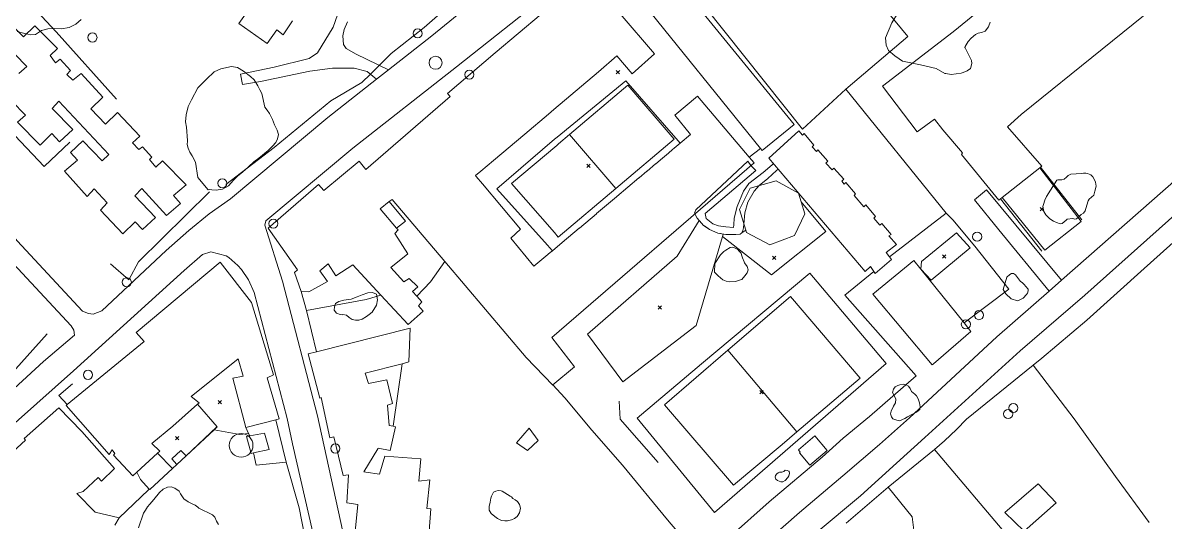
# Model space of a CAD drawing. Header units: metres. Extents: x 4652992 to 4879070, y 2074171 to 2309877.
# Drawn here: x 4653561.5 to 4653754.5, y 2306624.8 to 2306709.3 of the extents above; entities that cross this region are included whole.
import ezdxf

# ---------------------------------------------------------------- set-up
doc = ezdxf.new("R2010")
doc.units = ezdxf.units.M
doc.header["$MEASUREMENT"] = 0
doc.linetypes.add('DGN Style 2', pattern=[66.27138, 39.762828, -26.508552])
doc.linetypes.add('DGN Style 3', pattern=[92.779933, 66.271381, -26.508552])
doc.layers.get('0').update_dxf_attribs({"color": 4, "lineweight": 0})
for name, color, linetype, lineweight in [('Level 14', 6, 'Continuous', 0), ('Level 18', 5, 'Continuous', 0), ('Level 19', 38, 'DGN Style 3', 0), ('Level 27', 30, 'Continuous', 0), ('Level 30', 5, 'Continuous', 0), ('Level 31', 38, 'Continuous', 0), ('Level 35', 4, 'Continuous', 0), ('Level 37', 3, 'Continuous', 0), ('Level 38', 3, 'Continuous', 0), ('Level 40', 1, 'Continuous', 0), ('Level 41', 4, 'Continuous', 0), ('Level 45', 9, 'Continuous', 0), ('Level 53', 5, 'Continuous', 0), ('Level 54', 30, 'DGN Style 2', 0), ('Level 61', 4, 'Continuous', 0), ('Level 62', 4, 'Continuous', 0), ('Level 63', 3, 'Continuous', 0)]:
    doc.layers.add(name, color=color, linetype=linetype, lineweight=lineweight)

# ---------------------------------------------------------------- blocks, each defined once
blk = doc.blocks.new('POSTE')
at = {"color": 0, "linetype": 'ByBlock', "lineweight": -2}
blk.add_circle((0, 0), 0.770001, dxfattribs=at)
blk = doc.blocks.new('AL')
at = {"color": 0, "linetype": 'ByBlock', "lineweight": -2, "ltscale": 10}
blk.add_circle((0, 0), 1.100002, dxfattribs=at)
blk = doc.blocks.new('TANQUE')
at = {"color": 0, "linetype": 'ByBlock', "lineweight": -2, "ltscale": 10}
blk.add_circle((0, 0), 2, dxfattribs=at)
blk = doc.blocks.new('COTA')
at = {"color": 0, "linetype": 'ByBlock', "lineweight": -2, "ltscale": 10}
for p, q in [((0, 0), (-1.419522, -1.408457)), ((-1.408457, 1.419522), (0, 0)), ((1.419522, 1.408457), (0, 0)), ((0, 0), (1.408457, -1.419522))]:
    blk.add_line(p, q, dxfattribs=at)

msp = doc.modelspace()

# ---------------------------------------------------------------- linework, layer by layer
at = {"layer": 'Level 18', "color": 30}
for points in [[(4653615.862525, 2306621.677108, 1432.361235), (4653611.290312, 2306642.829017, 1433.346966), (4653605.334171, 2306665.624813, 1434.594574), (4653602.339907, 2306675.04827, 1434.812856), (4653602.520356, 2306675.790627, 1434.78942), (4653617.260064, 2306688.078945, 1433.932559), (4653634.777883, 2306701.838411, 1432.815538), (4653650.708954, 2306714.523256, 1431.771913), (4653656.496278, 2306718.966239, 1431.425208), (4653658.90344, 2306720.825262, 1431.236452), (4653662.553694, 2306723.644311, 1431.016818), (4653674.034651, 2306732.61802, 1430.158697), (4653690.196518, 2306745.450857, 1428.953915), (4653697.481281, 2306751.071768, 1428.291674), (4653703.518894, 2306755.835001, 1427.935426), (4653708.966155, 2306760.158128, 1427.533651), (4653715.641232, 2306765.70813, 1427.234652), (4653720.619019, 2306770.427844, 1426.95905), (4653725.20665, 2306775.591986, 1426.758781), (4653729.062214, 2306780.052809, 1426.623345), (4653731.888947, 2306783.569679, 1426.497436), (4653739.296268, 2306793.130219, 1426.265628), (4653741.463374, 2306795.927276, 1426.197809), (4653756.804923, 2306815.930728, 1425.706176)], [(4653574.810528, 2306660.577284, 1435.538513), (4653585.681753, 2306670.814092, 1435.065398), (4653589.517776, 2306674.144069, 1434.980379), (4653592.956674, 2306677.006678, 1435.000183), (4653596.535495, 2306679.531377, 1434.870741), (4653613.041209, 2306693.291994, 1433.948464), (4653621.259664, 2306699.747224, 1433.444954), (4653623.290964, 2306701.342719, 1433.318534), (4653630.61838, 2306707.098078, 1432.819308), (4653650.67986, 2306723.537197, 1431.277415)], [(4653611.869703, 2306616.941418, 1432.178714), (4653607.049995, 2306638.056711, 1433.235105), (4653606.119609, 2306642.360851, 1433.478023), (4653600.542444, 2306663.706199, 1434.6415), (4653599.5861, 2306665.824582, 1434.713739), (4653598.39891, 2306667.58526, 1434.799436), (4653597.806341, 2306668.265815, 1434.844428), (4653596.291048, 2306669.620054, 1434.952371), (4653595.83771, 2306669.887359, 1434.972769), (4653593.223097, 2306670.583154, 1434.912846), (4653591.844068, 2306670.109136, 1434.927127), (4653588.717842, 2306667.395318, 1435.049743), (4653570.034765, 2306650.422655, 1435.868606), (4653557.566395, 2306639.375639, 1436.498438), (4653546.246894, 2306628.64083, 1437.403203), (4653543.361799, 2306625.71391, 1437.623074), (4653541.643341, 2306623.866238, 1437.686639)], [(4653536.079954, 2306624.129948, 1437.834326), (4653547.234311, 2306635.738664, 1437.127425), (4653564.97614, 2306652.004052, 1436.050381), (4653570.194514, 2306656.491152, 1435.755845)]]:
    msp.add_polyline3d(points, dxfattribs=at)
at = {"layer": 'Level 19', "linetype": 'DGN Style 3'}
for points in [[(4653695.546973, 2306623.040587, 1424.827895), (4653703.025772, 2306629.288007, 1424.389072), (4653709.115576, 2306634.822137, 1424.014034), (4653713.920306, 2306639.169776, 1423.822251), (4653730.04207, 2306653.787257, 1423.009191), (4653740.98362, 2306663.21755, 1422.560766), (4653794.224561, 2306710.98863, 1421.396378), (4653803.022515, 2306720.555163, 1421.258916), (4653819.191568, 2306738.140968, 1420.961909), (4653828.156247, 2306747.386476, 1420.77246), (4653834.485818, 2306754.812485, 1420.742016), (4653843.867202, 2306765.092502, 1420.696678), (4653850.92678, 2306772.767366, 1420.66925), (4653861.013679, 2306785.49605, 1420.541408), (4653868.863313, 2306796.826139, 1420.510006), (4653871.947247, 2306801.797254, 1420.588751), (4653875.967714, 2306810.173909, 1420.764988), (4653877.907882, 2306814.527924, 1420.813345), (4653880.668892, 2306821.346736, 1420.848154), (4653882.745527, 2306827.238686, 1420.874781), (4653888.391005, 2306844.549167, 1421.111864), (4653891.39748, 2306853.470038, 1421.346006), (4653893.482526, 2306861.131996, 1421.480604), (4653893.512558, 2306861.244585, 1421.483885)], [(4653570.194514, 2306656.491152, 1435.755845), (4653570.070249, 2306657.289661, 1435.861611), (4653569.639404, 2306658.055683, 1435.977339), (4653558.370427, 2306670.176674, 1436.599178), (4653546.428359, 2306683.935067, 1436.552514), (4653542.714007, 2306688.289355, 1436.221554), (4653541.524343, 2306689.853208, 1436.049272), (4653541.004074, 2306690.932121, 1435.955032), (4653540.835874, 2306692.854441, 1435.845472), (4653541.924493, 2306696.144528, 1435.52013), (4653546.225847, 2306700.13692, 1435.19934), (4653547.597897, 2306698.561582, 1435.250931), (4653543.714433, 2306694.871436, 1435.613403), (4653543.16234, 2306693.255977, 1435.883104), (4653543.541403, 2306692.103327, 1435.956749), (4653545.062817, 2306690.478018, 1436.142442), (4653549.000563, 2306686.355626, 1436.446867), (4653560.477598, 2306672.41483, 1436.437609), (4653571.564198, 2306660.511536, 1435.83758), (4653572.562228, 2306660.143095, 1435.740701), (4653573.369195, 2306660.037378, 1435.629475), (4653574.810528, 2306660.577284, 1435.538513)], [(4653686.788178, 2306621.222261, 1425.301752), (4653692.721258, 2306626.444017, 1425.007308), (4653700.068811, 2306632.681411, 1424.550954), (4653706.266764, 2306637.969512, 1424.12125), (4653711.351572, 2306642.464819, 1423.872648), (4653726.108266, 2306656.164735, 1423.023355), (4653734.92155, 2306663.926253, 1422.743493), (4653737.007369, 2306665.763153, 1422.658993), (4653762.802266, 2306688.479723, 1421.968174)]]:
    msp.add_polyline3d(points, dxfattribs=at)
at = {"layer": 'Level 27'}
for points in [[(4653650.979422, 2306670.735213, 1431.344126), (4653650.956515, 2306670.762886, 1431.344129), (4653650.124018, 2306671.693815, 1431.350499), (4653641.589744, 2306681.23715, 1431.410918), (4653651.319836, 2306689.612877, 1431.451874), (4653651.755901, 2306689.969503, 1431.454418), (4653663.401613, 2306699.493659, 1431.522385), (4653672.21873, 2306689.311838, 1431.346715), (4653672.548023, 2306688.931578, 1431.340141)], [(4653675.7582, 2306675.8647, 1429.8217), (4653675.820509, 2306675.829508, 1429.814223), (4653675.8207, 2306675.8294, 1429.8142), (4653676.533987, 2306675.035915, 1429.702602), (4653676.534, 2306675.0359, 1429.7026), (4653676.679636, 2306674.932085, 1429.683895), (4653677.5446, 2306674.3155, 1429.5728), (4653678.9493, 2306673.7317, 1429.4137), (4653679.365917, 2306673.650216, 1429.369327), (4653679.8328, 2306673.5589, 1429.3196), (4653679.7183, 2306673.1714, 1429.2773), (4653675.2578, 2306658.0724, 1429.1217), (4653662.8741, 2306648.5898, 1429.8217), (4653656.9061, 2306656.6259, 1430.1217), (4653672.0747, 2306669.8279, 1429.7217), (4653674.4155, 2306673.6642, 1429.7852), (4653675.7582, 2306675.8647, 1429.8217)], [(4653707.396924, 2306651.693772, 1426.721711), (4653678.371281, 2306626.4819, 1426.55), (4653665.275545, 2306642.415917, 1426.621711), (4653676.190655, 2306651.595325, 1426.659109), (4653694.463213, 2306666.962212, 1426.721721), (4653707.396924, 2306651.693772, 1426.721711)]]:
    msp.add_polyline3d(points, dxfattribs=at)
at = {"layer": 'Level 30', "color": 1, "elevation": 1449.410312, "flags": 128}
for points in [[(4653563.493885, 2306708.782916), (4653567.339584, 2306704.970748), (4653566.058163, 2306703.755515), (4653566.996523, 2306702.540921), (4653567.784672, 2306703.15315), (4653569.505823, 2306701.213311), (4653568.896519, 2306700.558077), (4653569.911826, 2306699.574075), (4653571.339049, 2306700.719315), (4653575.000013, 2306696.701779), (4653572.973465, 2306694.734362), (4653575.406475, 2306692.153445), (4653577.47802, 2306694.1532), (4653581.232835, 2306690.119086), (4653580.017214, 2306689.011861), (4653581.040561, 2306687.870221), (4653581.685963, 2306688.307263), (4653583.280337, 2306686.593576), (4653582.880638, 2306686.18227), (4653583.956807, 2306684.900674), (4653585.078959, 2306685.945188), (4653589.088487, 2306681.903881), (4653586.937522, 2306680.08179), (4653588.082824, 2306678.745799), (4653585.769601, 2306676.708071), (4653581.591175, 2306681.283083), (4653580.395994, 2306680.039213), (4653583.865381, 2306676.391604), (4653581.66461, 2306674.328349), (4653580.430143, 2306675.628027), (4653578.353071, 2306673.593308), (4653574.563348, 2306677.601099), (4653575.72941, 2306678.839218), (4653573.534798, 2306681.207926), (4653572.32113, 2306679.91767), (4653568.528654, 2306684.222844), (4653570.698946, 2306686.086626), (4653569.496519, 2306687.354175), (4653571.611258, 2306689.350145), (4653574.898069, 2306685.982174), (4653576.023342, 2306687.027596), (4653567.518432, 2306696.040076), (4653566.437624, 2306694.822475), (4653569.928151, 2306691.247652), (4653567.673424, 2306689.157075), (4653566.377319, 2306690.56698), (4653564.39086, 2306688.626017), (4653560.585452, 2306692.471237), (4653561.90877, 2306693.683099), (4653559.625325, 2306696.031799)], [(4653560.28927, 2306708.245366), (4653561.600725, 2306706.913479), (4653563.493885, 2306708.782916)], [(4653560.798924, 2306700.719784), (4653562.113792, 2306701.889497), (4653558.136406, 2306706.052448)]]:
    msp.add_lwpolyline(points, dxfattribs=at)
at = {"layer": 'Level 30', "color": 1}
for points in [[(4653730.222608, 2306693.786981, 1433.0217), (4653727.894449, 2306691.701945, 1429.7217), (4653733.717595, 2306685.048229, 1430.4217), (4653733.484697, 2306684.864578, 1430.424905), (4653733.36268, 2306684.768361, 1430.426585), (4653726.969822, 2306679.727276, 1430.514569), (4653726.704719, 2306679.51823, 1430.518217), (4653726.451629, 2306679.318656, 1430.5217), (4653720.125274, 2306687.050301, 1431.3217), (4653720.289559, 2306687.330821, 1430.7217), (4653716.964215, 2306691.172072, 1431.6217), (4653715.559053, 2306693.005062, 1431.3217), (4653712.637406, 2306690.853968, 1430.3217), (4653706.770567, 2306698.589499, 1428.7217), (4653718.735301, 2306707.749447, 1433.6217), (4653745.679249, 2306729.833444, 1432.8217), (4653751.958495, 2306722.919076, 1435.9217), (4653757.607697, 2306715.963046, 1433.7217), (4653730.222608, 2306693.786981, 1433.0217)], [(4653691.816387, 2306692.08017, 1434.321722), (4653686.412571, 2306687.682136, 1434.421721), (4653686.137482, 2306688.024029, 1434.41956), (4653665.494964, 2306713.679439, 1434.257343), (4653660.961964, 2306719.313246, 1434.221721), (4653666.930026, 2306723.928642, 1434.221721), (4653670.660951, 2306719.283009, 1434.221721), (4653670.114019, 2306718.795825, 1434.221721), (4653691.816387, 2306692.08017, 1434.321722)], [(4653607.067344, 2306709.643909, 1436.6103), (4653605.450193, 2306707.295949, 1436.6103), (4653604.384951, 2306708.087402, 1436.6103), (4653602.774958, 2306705.783943, 1436.6103), (4653597.950388, 2306709.209279, 1436.6103), (4653599.088427, 2306710.747978, 1436.6103)], [(4653668.231598, 2306704.041833, 1437.7217), (4653664.449117, 2306700.643156, 1437.5217), (4653661.874173, 2306703.710159, 1437.5217), (4653658.737101, 2306701.032854, 1437.798696), (4653651.218099, 2306694.615831, 1438.462606), (4653650.326866, 2306693.855216, 1438.5413), (4653646.286325, 2306690.455623, 1438.5413), (4653641.028631, 2306686.031953, 1438.5413), (4653638.863969, 2306684.21067, 1438.5413), (4653637.976782, 2306683.464216, 1438.5413), (4653638.111935, 2306683.302506, 1438.512832), (4653639.135662, 2306682.077625, 1438.297195), (4653645.572734, 2306674.375716, 1436.9413), (4653643.921449, 2306672.899893, 1436.9413), (4653647.816502, 2306668.109995, 1436.9413), (4653649.87509, 2306669.814806, 1436.9413), (4653650.61831, 2306670.430299, 1436.9413), (4653650.979549, 2306670.735059, 1436.943611), (4653652.621439, 2306672.120241, 1436.954116), (4653652.632455, 2306672.129534, 1436.954186), (4653655.520543, 2306674.566071, 1436.972663), (4653655.533966, 2306674.577396, 1436.972749), (4653658.39993, 2306676.995269, 1436.991084), (4653658.431519, 2306677.021918, 1436.991286), (4653661.823967, 2306679.883959, 1437.01299), (4653661.887235, 2306679.937335, 1437.013395), (4653665.587845, 2306683.059358, 1437.03707), (4653665.622231, 2306683.088367, 1437.03729), (4653666.950962, 2306684.209352, 1437.045791), (4653666.964254, 2306684.220566, 1437.045876), (4653668.410954, 2306685.441076, 1437.055132), (4653668.437269, 2306685.463276, 1437.0553), (4653669.571909, 2306686.420516, 1437.062559), (4653669.576815, 2306686.424655, 1437.062591), (4653670.244891, 2306686.988277, 1437.066864), (4653670.568909, 2306687.261635, 1437.068937), (4653671.267243, 2306687.850785, 1437.073405), (4653671.542382, 2306688.082907, 1437.075166), (4653672.548154, 2306688.931426, 1437.0816), (4653674.315792, 2306690.418827, 1437.1217), (4653671.657994, 2306693.674717, 1437.1217), (4653675.513128, 2306696.919927, 1437.1217), (4653684.20293, 2306686.598481, 1437.3951), (4653685.049309, 2306685.593182, 1437.4217), (4653650.876149, 2306656.091257, 1436.9413), (4653654.703824, 2306651.119073, 1433.6217), (4653651.063459, 2306648.068322, 1434.115473), (4653651.017549, 2306648.029848, 1434.1217), (4653646.543223, 2306652.70223, 1437.1413), (4653632.78063, 2306668.907763, 1436.77721), (4653623.863251, 2306679.408028, 1436.5413), (4653623.399411, 2306679.04914, 1436.5413), (4653621.843981, 2306677.845653, 1436.5413), (4653624.646983, 2306674.539222, 1436.5413), (4653624.88417, 2306674.259436, 1436.5413), (4653624.324715, 2306673.659591, 1436.5413), (4653626.538565, 2306670.224693, 1436.5413), (4653623.668476, 2306667.905087, 1436.5413), (4653625.877216, 2306665.469136, 1435.7355), (4653626.786424, 2306666.0759, 1435.1413), (4653628.239354, 2306664.624242, 1435.1413), (4653627.322932, 2306663.874702, 1435.8359), (4653628.07877, 2306663.041111, 1435.697125), (4653628.927467, 2306662.10511, 1435.5413), (4653628.32473, 2306661.439019, 1435.5413), (4653629.102491, 2306660.497603, 1435.5413), (4653626.587035, 2306658.253175, 1435.5413), (4653621.97102, 2306663.238446, 1436.033821), (4653617.214817, 2306668.375119, 1436.5413), (4653614.384646, 2306666.525044, 1436.5413), (4653613.053845, 2306668.504573, 1437.1413), (4653611.688025, 2306667.353368, 1437.1413), (4653612.967723, 2306665.525906, 1436.9413), (4653609.808833, 2306663.796696, 1436.9413), (4653608.488962, 2306663.862972, 1436.9413), (4653607.37711, 2306667.082819, 1437.1413), (4653607.891175, 2306667.52077, 1437.1413), (4653602.955099, 2306674.552305, 1437.1413), (4653611.445157, 2306681.949761, 1437.1413), (4653612.364486, 2306680.930922, 1436.7413), (4653618.326376, 2306685.895779, 1436.9413), (4653619.440953, 2306684.503875, 1437.3413), (4653633.698244, 2306696.820806, 1438.5413), (4653633.229753, 2306697.354313, 1438.5413), (4653641.297845, 2306704.217349, 1437.9413), (4653649.099772, 2306710.773041, 1437.9413)], [(4653662.405109, 2306710.814369, 1437.874), (4653668.231598, 2306704.041833, 1437.7217)], [(4653692.625538, 2306691.039686, 1430.6217), (4653693.2303, 2306690.286448, 1430.6217), (4653693.528748, 2306690.602872, 1430.3217), (4653695.169752, 2306688.582579, 1430.1217), (4653694.867494, 2306688.319247, 1430.6217), (4653695.597693, 2306687.521542, 1430.6217), (4653695.813823, 2306687.80264, 1430.1217), (4653697.505677, 2306685.899839, 1430.1217), (4653697.215408, 2306685.584352, 1430.6217), (4653698.269246, 2306684.435271, 1430.6217), (4653698.536351, 2306684.736163, 1430.2217), (4653700.202947, 2306682.839176, 1430.2217), (4653699.874539, 2306682.501628, 1430.6217), (4653700.294931, 2306682.000426, 1430.6217), (4653700.540947, 2306682.317344, 1430.2217), (4653702.181224, 2306680.379943, 1430.1217), (4653701.952411, 2306680.080844, 1430.6217), (4653703.617056, 2306678.172703, 1430.6217), (4653703.935604, 2306678.510743, 1430.2217), (4653705.610201, 2306676.535294, 1430.2217), (4653705.281911, 2306676.259958, 1430.7217), (4653706.327015, 2306675.0747, 1430.7217), (4653706.663753, 2306675.368558, 1430.3217), (4653708.220803, 2306673.508493, 1430.3217), (4653707.856859, 2306673.272797, 1430.7217), (4653709.140013, 2306671.818785, 1430.7217), (4653707.362986, 2306670.46079, 1430.7217), (4653707.937158, 2306669.690451, 1430.532745), (4653708.274587, 2306669.23774, 1430.4217), (4653705.525891, 2306666.904581, 1430.3217), (4653705.29135, 2306667.247406, 1430.438652), (4653704.723713, 2306668.077111, 1430.7217), (4653703.809198, 2306667.214524, 1430.5217), (4653687.541814, 2306686.425061, 1430.7217), (4653692.625538, 2306691.039686, 1430.6217)], [(4653600.125709, 2306661.970796, 1438.945921), (4653603.845159, 2306649.780358, 1438.945921), (4653602.776261, 2306649.271387, 1438.945921), (4653604.796745, 2306642.302455, 1437.34592), (4653604.212513, 2306642.152043, 1437.34592), (4653599.151572, 2306640.849088, 1437.34592), (4653596.955094, 2306649.217159, 1437.34592), (4653598.69091, 2306649.515096, 1437.34592), (4653597.859964, 2306652.436686, 1438.145921), (4653589.931927, 2306646.081644, 1438.145921), (4653591.251462, 2306645.038278, 1441.145921), (4653590.992329, 2306644.80473, 1441.181026), (4653586.822461, 2306641.046548, 1441.745921), (4653583.256201, 2306638.160387, 1441.745921), (4653584.618396, 2306636.866736, 1443.54592), (4653584.205194, 2306636.487176, 1443.563972), (4653580.739041, 2306633.303228, 1443.7154), (4653580.040438, 2306632.661504, 1443.745921), (4653576.798392, 2306636.187418, 1443.745921), (4653577.037154, 2306636.435037, 1443.745921), (4653576.538037, 2306637.071941, 1443.745921), (4653576.040279, 2306636.302156, 1442.745921), (4653568.767578, 2306644.56493, 1441.54592), (4653568.962986, 2306644.725158, 1441.516324), (4653581.972322, 2306655.392306, 1439.54592), (4653580.628634, 2306656.894908, 1438.945921), (4653594.830185, 2306668.81388, 1438.945921), (4653600.125709, 2306661.970796, 1438.945921)], [(4653713.234113, 2306667.627909, 1429.021722), (4653720.553231, 2306658.533778, 1429.021722), (4653721.707593, 2306657.099463, 1429.021722), (4653715.369966, 2306651.641193, 1429.21456), (4653715.134602, 2306651.438485, 1429.221721), (4653705.122197, 2306663.426836, 1429.021722), (4653712.055937, 2306669.091813, 1429.021722), (4653713.234113, 2306667.627909, 1429.021722)], [(4653617.423211, 2306620.992978, 1437.1202), (4653618.079234, 2306627.847883, 1437.1202), (4653616.252755, 2306628.10634, 1437.1202), (4653616.509956, 2306632.839642, 1437.1202), (4653615.598015, 2306632.723439, 1437.1202), (4653614.044524, 2306639.254265, 1436.6928), (4653613.329766, 2306639.115968, 1435.9302), (4653611.878572, 2306645.926406, 1435.9302), (4653611.664388, 2306645.804767, 1435.9302), (4653609.690002, 2306653.301203, 1436.1502), (4653611.093349, 2306653.655508, 1436.383372), (4653626.902941, 2306657.646972, 1439.0102), (4653626.689876, 2306651.926773, 1438.4602), (4653625.570873, 2306651.643281, 1438.426732), (4653619.334118, 2306650.063243, 1438.2402)], [(4653619.334118, 2306650.063243, 1438.2402), (4653619.885875, 2306648.268873, 1436.3702), (4653623.008229, 2306648.934167, 1435.9302), (4653623.930297, 2306644.890918, 1435.9302), (4653623.110305, 2306644.601011, 1435.9302), (4653623.390966, 2306641.190703, 1436.6602), (4653624.047976, 2306641.061522, 1437.17039), (4653624.434063, 2306640.98561, 1437.4702), (4653623.552975, 2306636.97603, 1437.4702), (4653621.514605, 2306637.345604, 1437.9202), (4653621.442877, 2306637.227495, 1437.9167), (4653619.074257, 2306633.327291, 1437.8002), (4653619.44911, 2306633.276867, 1437.8002), (4653621.728224, 2306632.970291, 1437.8002), (4653621.734733, 2306632.969415, 1437.8002), (4653622.621664, 2306636.014882, 1434.9887), (4653628.729547, 2306635.532526, 1434.6102), (4653628.377855, 2306631.795234, 1434.6102), (4653630.271102, 2306631.994244, 1437.0302), (4653629.73877, 2306627.126416, 1437.0302), (4653630.428957, 2306627.089632, 1437.0302), (4653629.83339, 2306619.512868, 1437.0302)], [(4653528.454579, 2306603.224671, 1442.220905), (4653527.44245, 2306604.229679, 1442.0768), (4653527.490413, 2306604.279382, 1442.0768), (4653531.581958, 2306608.519383, 1441.8991), (4653533.492098, 2306606.740211, 1441.8991), (4653536.136959, 2306604.276693, 1441.8991), (4653536.393937, 2306605.652047, 1442.2103), (4653536.881767, 2306608.262933, 1441.8991), (4653540.254379, 2306609.596691, 1441.8991), (4653537.967632, 2306611.383322, 1441.2912), (4653537.579104, 2306611.686878, 1441.1879), (4653540.987214, 2306615.462139, 1441.1879), (4653544.292957, 2306619.318292, 1441.1879), (4653542.966782, 2306620.57915, 1441.1879), (4653554.1644, 2306632.053653, 1440.4767), (4653559.459313, 2306637.074337, 1439.7654), (4653559.787052, 2306636.742965, 1439.7654), (4653561.896896, 2306638.704281, 1439.7654), (4653561.695129, 2306639.010996, 1439.7654), (4653567.527169, 2306644.187324, 1439.0542), (4653571.429255, 2306640.179566, 1440.4767)], [(4653571.429255, 2306640.179566, 1440.4767), (4653576.972964, 2306633.914416, 1439.0542), (4653574.732579, 2306631.745305, 1439.0542), (4653574.203658, 2306632.383031, 1439.0542), (4653571.664249, 2306630.024868, 1439.0542), (4653570.586503, 2306629.677107, 1439.0542), (4653573.666188, 2306626.536857, 1439.0542), (4653577.73733, 2306625.573545, 1439.0542), (4653577.035684, 2306624.344893, 1439.0542)]]:
    msp.add_polyline3d(points, dxfattribs=at)
at = {"layer": 'Level 31', "elevation": 1431.6217, "flags": 128}
msp.add_lwpolyline([(4653691.896582, 2306673.324606), (4653687.70336, 2306671.718039), (4653683.766541, 2306673.820227), (4653683.640568, 2306674.235523), (4653682.580192, 2306677.731277), (4653684.408901, 2306681.335489), (4653688.776832, 2306682.591596), (4653692.547298, 2306680.503094), (4653692.998187, 2306679.017318), (4653693.612379, 2306676.99342), (4653691.896582, 2306673.324606)], dxfattribs=at)
at = {"layer": 'Level 31'}
for points in [[(4653600.446578, 2306636.538819, 1437.067287), (4653600.045118, 2306636.448606, 1437.145921), (4653599.280525, 2306639.313197, 1437.34592), (4653599.815884, 2306639.415675, 1437.205343), (4653602.327163, 2306639.896382, 1436.54592), (4653603.108385, 2306637.136961, 1436.54592), (4653600.446578, 2306636.538819, 1437.067287)], [(4653648.587825, 2306638.670975, 1432.541344), (4653646.768732, 2306636.949424, 1432.741344), (4653644.880173, 2306638.270834, 1432.541344), (4653647.030215, 2306640.72661, 1432.541344), (4653648.587825, 2306638.670975, 1432.541344)], [(4653697.401022, 2306636.948967, 1428.705992), (4653694.497324, 2306634.44801, 1428.705992), (4653692.725524, 2306636.534657, 1428.705992), (4653692.876755, 2306636.650601, 1428.705992), (4653692.541834, 2306637.087452, 1428.505992), (4653695.356417, 2306639.437339, 1428.505992), (4653697.401022, 2306636.948967, 1428.705992)], [(4653589.06262, 2306636.055353, 1438.207316), (4653589.071237, 2306636.046679, 1438.210312), (4653589.071185, 2306636.04663, 1438.210312), (4653587.490455, 2306634.572291, 1438.210312), (4653587.486034, 2306634.577535, 1438.208636), (4653586.646347, 2306635.573809, 1437.89039), (4653588.150841, 2306636.973123, 1437.89039), (4653589.06262, 2306636.055353, 1438.207316)]]:
    msp.add_polyline3d(points, dxfattribs=at)
at = {"layer": 'Level 35'}
for p, q in [((4653740.447134, 2306676.001475, 1423.021722), (4653733.484697, 2306684.864578, 1424.558495)), ((4653733.713135, 2306670.664102, 1422.921721), (4653726.704719, 2306679.51823, 1424.477146)), ((4653599.151572, 2306640.849088, 1437.34592), (4653599.610718, 2306639.85837, 1437.248759)), ((4653599.610718, 2306639.85837, 1437.248759), (4653599.815884, 2306639.415675, 1437.205343)), ((4653586.747938, 2306633.885678, 1438.210312), (4653584.205194, 2306636.487176, 1438.210312))]:
    msp.add_line(p, q, dxfattribs=at)
at = {"layer": 'Level 35', "extrusion": (-2.40309439019e-05, -6.6476481457e-06, 0.9999999996891611), "elevation": 1309.376346, "flags": 128}
msp.add_lwpolyline([(4653624.680161, 2306674.547977), (4653626.172296, 2306675.77286), (4653623.432588, 2306679.057895)], dxfattribs=at)
at = {"layer": 'Level 35', "flags": 128}
for points, elevation in [([(4653568.962986, 2306644.725158), (4653567.519412, 2306646.266819), (4653569.836781, 2306648.254536)], 1437.410312), ([(4653593.783146, 2306640.478485), (4653594.305037, 2306640.969351), (4653590.992329, 2306644.80473)], 1438.210312), ([(4653582.804616, 2306630.405564), (4653582.937782, 2306630.36239), (4653586.747938, 2306633.885678), (4653587.490455, 2306634.572291), (4653588.274494, 2306635.297299), (4653589.071185, 2306636.04663), (4653589.071237, 2306636.046679), (4653593.783146, 2306640.478485)], 1438.210312)]:
    msp.add_lwpolyline(points, dxfattribs=dict(at, elevation=elevation))
at = {"layer": 'Level 35', "extrusion": (0.2119510890353077, 0.0124666430661428, 0.9772007565835223), "elevation": 1016502.642169, "flags": 128}
msp.add_lwpolyline([(2029405.706482, -4671770.039119), (2029413.415444, -4671763.91621), (2029416.456036, -4671763.91621)], dxfattribs=at)
at = {"layer": 'Level 35', "extrusion": (0.0685810111025435, 0.1388995620545062, 0.987928922836668), "elevation": 640958.3794, "flags": 128}
msp.add_lwpolyline([(-3151489.015154, -4078457.649826), (-3151493.311618, -4078458.852741), (-3151494.515038, -4078459.698515)], dxfattribs=at)
at = {"layer": 'Level 35'}
for points in [[(4653600.446578, 2306636.538819, 1437.067287), (4653600.903704, 2306634.466716, 1437.145921), (4653605.956358, 2306634.958892, 1437.145921), (4653604.212513, 2306642.152043, 1437.34592)], [(4653580.739041, 2306633.303228, 1438.810311), (4653581.331568, 2306632.024219, 1438.810311), (4653582.804616, 2306630.405564, 1438.810311), (4653582.700117, 2306630.305917, 1438.815341), (4653577.73733, 2306625.573545, 1439.0542)]]:
    msp.add_polyline3d(points, dxfattribs=at)
at = {"layer": 'Level 37'}
for p, q in [((4653609.389931, 2306660.660343, 1436.7413), (4653611.093349, 2306653.655508, 1436.383372)), ((4653624.047976, 2306641.061522, 1434.800228), (4653625.570873, 2306651.643281, 1434.800228))]:
    msp.add_line(p, q, dxfattribs=at)
at = {"layer": 'Level 37', "extrusion": (0.0312899024602699, -0.0259129347956559, 0.9991743900912908), "elevation": 87269.360357, "flags": 128}
msp.add_lwpolyline([(4744831.505362, -2111100.412485), (4744845.082864, -2111102.819762), (4744850.686863, -2111073.378617)], dxfattribs=at)
at = {"layer": 'Level 37', "flags": 128}
for points, elevation in [([(4653577.295686, 2306696.410226), (4653567.116737, 2306707.770892), (4653553.999965, 2306721.734853), (4653546.862232, 2306728.731759), (4653543.783929, 2306729.739399), (4653540.885486, 2306728.672264), (4653538.023252, 2306725.134956), (4653535.5492, 2306722.246079), (4653534.210584, 2306716.790599)], 1437.210312), ([(4653549.244588, 2306697.083157), (4653548.936612, 2306698.189392), (4653551.069339, 2306699.713911), (4653565.073705, 2306684.970056), (4653569.429249, 2306689.088662)], 1437.210312), ([(4653576.285814, 2306668.516399), (4653579.366431, 2306665.822368), (4653580.993434, 2306668.859681), (4653593.001159, 2306680.729662)], 1437.210312), ([(4653628.07877, 2306663.041111), (4653630.367854, 2306665.48993), (4653632.78063, 2306668.907763)], 1435.341344), ([(4653727.463167, 2306626.442752), (4653733.075942, 2306631.33423), (4653736.117327, 2306628.127643), (4653730.707222, 2306623.287421), (4653727.463167, 2306626.442752)], 1424.05)]:
    msp.add_lwpolyline(points, dxfattribs=dict(at, elevation=elevation))
at = {"layer": 'Level 37', "extrusion": (0.6128201917407015, -0.7602533092155044, 0.2155604750917125), "elevation": 1098464.565007, "flags": 128}
msp.add_lwpolyline([(5070738.255179, -241016.355552), (5070745.342478, -241016.765183), (5070750.140279, -241015.741107)], dxfattribs=at)
at = {"layer": 'Level 37', "extrusion": (0.0411967612010996, -0.069110339839949, 0.9967580387404689), "elevation": 33726.216692, "flags": 128}
msp.add_lwpolyline([(5178450.226254, -400127.915413), (5178460.774782, -400125.883316), (5178457.548704, -400106.446176)], dxfattribs=at)
at = {"layer": 'Level 37'}
for points in [[(4653700.640811, 2306624.643673, 1426.356), (4653707.739853, 2306630.747223, 1425.756), (4653715.538024, 2306637.134303, 1425.306), (4653717.235044, 2306638.592814, 1425.306), (4653719.250158, 2306640.489632, 1425.156), (4653720.958853, 2306642.236447, 1424.5217), (4653732.212863, 2306651.379762, 1424.345279), (4653733.716976, 2306652.601778, 1424.3217), (4653741.276825, 2306659.029667, 1424.2217), (4653751.013141, 2306667.724747, 1423.7217), (4653762.351436, 2306677.929166, 1423.4217), (4653774.106448, 2306688.548291, 1423.1217), (4653787.224712, 2306700.425186, 1422.8217), (4653800.350698, 2306712.272777, 1422.3217), (4653815.062484, 2306727.625312, 1422.0217), (4653825.666868, 2306738.866187, 1421.5217), (4653835.336807, 2306749.655648, 1421.6217), (4653838.672211, 2306753.87082, 1421.621722)], [(4653666.55706, 2306724.735481, 1432.81726), (4653676.869438, 2306711.871901, 1432.721721), (4653693.26567, 2306691.293172, 1430.821722), (4653700.550778, 2306698.082945, 1430.021722), (4653717.554555, 2306677.077857, 1426.721721), (4653707.937158, 2306669.690451, 1427.365454)], [(4653618.773877, 2306699.221315, 1435.363815), (4653613.546947, 2306696.120853, 1435.963815), (4653603.940969, 2306688.191903, 1436.163815), (4653595.775856, 2306681.955398, 1436.163815)], [(4653720.553231, 2306658.533778, 1424.786428), (4653728.105085, 2306664.239006, 1424.786428), (4653722.385178, 2306671.508483, 1425.286428), (4653718.64884, 2306675.968715, 1425.586428), (4653717.554555, 2306677.077857, 1426.721721)], [(4653608.488962, 2306663.862972, 1436.9413), (4653609.389931, 2306660.660343, 1436.741344), (4653619.491251, 2306662.493616, 1436.141344), (4653621.97102, 2306663.238446, 1436.033821)], [(4653516.616343, 2306606.105626, 1443.321529), (4653519.590667, 2306608.827524, 1441.899094), (4653527.191045, 2306617.358675, 1441.899094), (4653533.546531, 2306623.60599, 1440.476658), (4653538.258307, 2306628.609348, 1439.76544), (4653546.430056, 2306637.349916, 1439.76544), (4653551.525676, 2306641.768417, 1439.76544), (4653558.804667, 2306649.139378, 1439.054222), (4653565.598797, 2306656.697467, 1439.054222)], [(4653751.862057, 2306624.779826, 1421.156), (4653746.162256, 2306632.570571, 1421.956), (4653739.173189, 2306642.286571, 1423.021722), (4653732.212863, 2306651.379762, 1424.345301)], [(4653557.988409, 2306568.982338, 1441.54592), (4653558.9497, 2306569.987858, 1441.54592), (4653559.59222, 2306570.659941, 1441.54592), (4653583.774199, 2306544.349442, 1437.745921), (4653594.857839, 2306534.046148, 1436.945921), (4653598.335521, 2306529.556767, 1436.4827), (4653606.266533, 2306520.240405, 1434.3827), (4653611.407187, 2306514.604433, 1433.0827), (4653618.210949, 2306505.218882, 1430.6827), (4653633.703341, 2306513.900289, 1429.4827), (4653632.235159, 2306517.837672, 1429.4827), (4653631.397913, 2306522.213659, 1430.1827), (4653629.849784, 2306527.784232, 1431.0827), (4653628.433453, 2306533.774341, 1431.745921), (4653626.380045, 2306544.224792, 1432.145921), (4653623.732675, 2306556.405727, 1432.745921), (4653617.751728, 2306583.821379, 1433.945921), (4653612.382002, 2306606.122549, 1434.945921), (4653610.054085, 2306617.754401, 1435.385646), (4653608.146779, 2306627.284594, 1435.745921), (4653605.956358, 2306634.958892, 1437.145921)], [(4653792.970037, 2306524.788579, 1419.929695), (4653791.011553, 2306527.008032, 1419.855991), (4653785.577292, 2306533.037006, 1417.305992), (4653782.015858, 2306537.427449, 1417.005992), (4653775.447939, 2306546.075999, 1417.005992), (4653765.472109, 2306558.389372, 1418.655991), (4653760.05738, 2306565.136824, 1420.405991), (4653753.250679, 2306573.228606, 1421.905991), (4653748.288623, 2306579.730856, 1422.205992), (4653735.923854, 2306595.337245, 1420.955992), (4653734.004072, 2306597.845716, 1420.405991), (4653731.41077, 2306600.940993, 1420.905991), (4653726.366653, 2306607.44282, 1422.505992), (4653722.188867, 2306612.937337, 1423.205992), (4653720.205564, 2306615.003404, 1423.578638), (4653712.076687, 2306623.471504, 1425.105991), (4653711.77642, 2306625.762144, 1425.105991), (4653707.739853, 2306630.747223, 1425.755992)]]:
    msp.add_polyline3d(points, dxfattribs=at)
at = {"layer": 'Level 38'}
for p, q in [((4653621.703692, 2306702.10808, 1435.363815), (4653623.732153, 2306704.106735, 1435.363815)), ((4653620.200347, 2306700.626825, 1435.363815), (4653621.703692, 2306702.10808, 1435.363815)), ((4653618.773877, 2306699.221315, 1435.363815), (4653620.200347, 2306700.626825, 1435.363815))]:
    msp.add_line(p, q, dxfattribs=at)
msp.add_polyline3d([(4653651.063459, 2306648.068322, 1433.556), (4653653.082674, 2306645.867004, 1433.556), (4653657.629351, 2306640.391362, 1433.206), (4653662.828239, 2306634.459808, 1431.756), (4653670.445859, 2306625.249837, 1430.206), (4653676.090238, 2306618.536622, 1429.456), (4653677.569868, 2306619.77829, 1429.456), (4653677.598135, 2306620.179485, 1429.456), (4653680.540713, 2306622.662332, 1429.456), (4653680.924324, 2306622.317423, 1429.456), (4653687.625685, 2306628.278692, 1429.456), (4653696.547587, 2306635.836033, 1429.556), (4653700.131515, 2306639.024919, 1429.556), (4653704.558085, 2306642.721237, 1430.421721), (4653712.434819, 2306649.570631, 1430.321722), (4653700.402658, 2306663.220051, 1430.321722), (4653705.29135, 2306667.247406, 1430.321722)], dxfattribs=at)
at = {"layer": 'Level 40', "color": 3, "flags": 128}
for points, elevation in [([(4653571.3188, 2306709.8802), (4653570.3939, 2306709.0864), (4653569.3198, 2306708.5191), (4653568.0219, 2306708.2918), (4653566.7786, 2306708.3479), (4653565.7023, 2306708.2718), (4653564.5889, 2306708.0066), (4653563.5874, 2306707.3252), (4653562.8073, 2306707.2869), (4653561.785, 2306707.4944), (4653560.502, 2306707.8532)], 1446.0064), ([(4653620.529131, 2306660.370247), (4653620.022774, 2306659.956995), (4653619.529693, 2306659.614456), (4653618.803291, 2306659.171339), (4653618.267919, 2306658.983965), (4653617.703755, 2306659.022684), (4653617.152899, 2306659.132221), (4653616.642144, 2306659.454219), (4653616.144738, 2306659.84706), (4653615.524822, 2306659.970366), (4653615.442538, 2306659.913248), (4653615.098094, 2306659.981757), (4653614.491434, 2306660.175915), (4653614.089558, 2306660.696813), (4653614.127919, 2306661.277089), (4653614.304074, 2306661.829884), (4653614.866733, 2306662.158698), (4653615.691388, 2306662.361784), (4653616.942357, 2306662.553298), (4653617.944334, 2306662.941148), (4653618.79501, 2306663.285565), (4653619.783066, 2306663.602454), (4653620.579853, 2306663.663761), (4653621.240951, 2306663.385124), (4653621.42463, 2306662.467733), (4653621.251068, 2306661.548042), (4653620.529131, 2306660.370247)], 1437.945921), ([(4653688.613196, 2306632.425505), (4653688.699512, 2306632.717104), (4653688.901025, 2306633.028257), (4653689.107676, 2306633.161082), (4653689.352032, 2306633.263655), (4653689.761171, 2306633.308676), (4653690.07372, 2306633.418754), (4653690.336687, 2306633.60594), (4653690.680217, 2306633.554298), (4653690.908548, 2306633.483097), (4653690.979315, 2306633.401437), (4653691.034051, 2306633.145997), (4653690.964278, 2306632.828688), (4653690.927065, 2306632.659454), (4653690.777219, 2306632.381493), (4653690.296197, 2306631.908831), (4653689.929886, 2306631.655217), (4653689.555863, 2306631.669117), (4653689.007267, 2306631.897762), (4653688.722144, 2306632.114101), (4653688.613196, 2306632.425505)], 1427.8), ([(4653644.030005, 2306625.207822), (4653643.407105, 2306625.062445), (4653642.903537, 2306625.081906), (4653642.387382, 2306625.139865), (4653641.71797, 2306625.460625), (4653641.213643, 2306625.784363), (4653640.639618, 2306626.282106), (4653640.289506, 2306626.875272), (4653640.307153, 2306627.502197), (4653640.445422, 2306628.243079), (4653640.568454, 2306628.90232), (4653640.650456, 2306629.242061), (4653641.023328, 2306629.880133), (4653641.401666, 2306630.100891), (4653641.831127, 2306630.199437), (4653642.310286, 2306630.105427), (4653642.503621, 2306630.067495), (4653643.846654, 2306629.212328), (4653644.034015, 2306629.101621), (4653644.27808, 2306628.855081), (4653644.664612, 2306628.602074), (4653645.083257, 2306628.3245), (4653645.386972, 2306627.838164), (4653645.576879, 2306627.208685), (4653645.430135, 2306626.437619), (4653645.000089, 2306625.813181), (4653644.564635, 2306625.467067), (4653644.030005, 2306625.207822)], 1433.34592)]:
    msp.add_lwpolyline(points, dxfattribs=dict(at, elevation=elevation))
at = {"layer": 'Level 40', "color": 3}
for points in [[(4653708.339454, 2306709.287928, 1436.751514), (4653709.315886, 2306710.903773, 1436.251514)], [(4653724.991333, 2306709.393968, 1434.751514), (4653724.750907, 2306708.814006, 1434.751514), (4653724.655218, 2306708.615316, 1434.751514), (4653724.114349, 2306707.884879, 1434.751514), (4653723.512644, 2306707.655328, 1434.751514), (4653722.933616, 2306707.556562, 1434.751514), (4653722.460966, 2306707.302844, 1434.751514), (4653721.77291, 2306706.677953, 1434.751514), (4653721.245248, 2306706.120999, 1434.751514), (4653720.738672, 2306705.289436, 1434.751514), (4653720.703165, 2306705.129196, 1434.751514), (4653720.753573, 2306705.051325, 1434.751514), (4653721.829461, 2306702.907476, 1434.251514), (4653721.887463, 2306702.406964, 1434.251514), (4653721.651792, 2306701.547912, 1434.251514), (4653721.098121, 2306701.163656, 1434.251514), (4653720.416621, 2306700.872668, 1434.251514), (4653720.071578, 2306700.771271, 1434.251514), (4653718.394127, 2306700.577943, 1434.251514), (4653717.457879, 2306700.714625, 1434.251514), (4653717.320303, 2306700.74393, 1434.251514), (4653715.84655, 2306701.560917, 1435.251514), (4653713.192799, 2306702.173229, 1435.251514), (4653710.138737, 2306702.804808, 1436.751514), (4653709.577122, 2306703.191986, 1436.751514), (4653708.83205, 2306703.725275, 1436.751514), (4653707.78292, 2306704.590916, 1436.751514), (4653707.397477, 2306705.529216, 1436.751514), (4653707.297525, 2306706.781241, 1436.751514), (4653708.339454, 2306709.287928, 1436.751514)], [(4653595.218644, 2306681.141688, 1445.027243), (4653594.128494, 2306680.967944, 1445.027243), (4653593.408274, 2306681.029305, 1445.027243), (4653593.026762, 2306681.092261, 1445.027243), (4653592.805163, 2306681.065895, 1445.027243), (4653591.045653, 2306683.113287, 1445.027243), (4653590.637765, 2306685.736042, 1445.027243), (4653590.060401, 2306686.78558, 1443.227242), (4653589.699654, 2306687.425122, 1443.227242), (4653589.394568, 2306688.087715, 1443.227242), (4653589.254842, 2306688.7102, 1443.227242), (4653589.295568, 2306689.302318, 1443.227242), (4653589.317912, 2306689.418782, 1443.227242), (4653589.110585, 2306691.640553, 1442.427242), (4653588.971925, 2306692.557636, 1442.427242), (4653589.04951, 2306693.753677, 1442.427242), (4653589.431296, 2306695.128653, 1442.427242), (4653589.941869, 2306696.291755, 1442.427242), (4653591.028364, 2306698.295751, 1442.427242), (4653592.480472, 2306699.777383, 1442.427242), (4653593.775007, 2306700.990165, 1442.427242), (4653594.943333, 2306701.522556, 1442.427242), (4653596.718002, 2306701.930768, 1442.427242), (4653597.730019, 2306701.733429, 1442.427242), (4653598.732698, 2306701.147683, 1442.427242), (4653599.933107, 2306700.241176, 1442.427242), (4653600.572588, 2306699.659102, 1442.427242), (4653601.198897, 2306698.640958, 1442.427242), (4653601.512189, 2306697.956956, 1442.427242), (4653601.844847, 2306697.367928, 1442.427242), (4653602.378211, 2306695.051402, 1445.027243), (4653602.770287, 2306694.517862, 1445.027243), (4653603.152615, 2306693.987813, 1445.027243), (4653603.361737, 2306693.488231, 1445.027243), (4653603.643885, 2306692.949803, 1445.027243), (4653604.021374, 2306692.053403, 1445.027243), (4653604.455749, 2306691.1667, 1445.027243), (4653604.648055, 2306690.388251, 1445.027243), (4653604.520256, 2306689.660023, 1445.027243), (4653604.239385, 2306689.083161, 1445.027243), (4653603.664739, 2306688.459218, 1445.027243), (4653602.910807, 2306687.698769, 1445.027243), (4653601.348314, 2306686.393907, 1445.027243), (4653600.514708, 2306685.81034, 1445.027243), (4653599.610332, 2306684.918619, 1445.027243), (4653598.563325, 2306684.044899, 1445.027243), (4653597.778811, 2306683.394926, 1445.027243), (4653597.074047, 2306682.687829, 1445.027243), (4653596.198013, 2306681.733616, 1445.027243), (4653595.218644, 2306681.141688, 1445.027243)], [(4653735.832043, 2306682.058527, 1432.251514), (4653736.213256, 2306682.671337, 1432.251514), (4653736.381766, 2306682.728412, 1432.251514), (4653736.566974, 2306682.720012, 1432.251514), (4653736.85459, 2306682.751772, 1432.251514), (4653737.105883, 2306682.760287, 1432.251514), (4653737.472652, 2306682.868102, 1432.251514), (4653737.8554, 2306683.189236, 1432.251514), (4653738.16551, 2306683.463877, 1432.251514), (4653738.596559, 2306683.712278, 1431.251514), (4653740.393462, 2306683.830984, 1428.251514), (4653740.749388, 2306683.879952, 1428.251514), (4653741.158654, 2306683.886414, 1428.251514), (4653741.428324, 2306683.829074, 1428.251514), (4653741.971306, 2306683.58898, 1428.251514), (4653742.331582, 2306683.231938, 1428.251514), (4653742.558856, 2306682.840858, 1428.251514), (4653742.796362, 2306682.354126, 1428.251514), (4653742.861417, 2306681.654771, 1428.251514), (4653742.683865, 2306680.851164, 1428.251514), (4653742.502649, 2306680.172956, 1428.251514), (4653741.701755, 2306679.444063, 1429.251514), (4653741.546342, 2306679.165957, 1429.251514), (4653741.292424, 2306678.442069, 1429.251514), (4653741.015875, 2306677.47404, 1429.251514), (4653740.750992, 2306677.125801, 1429.251514), (4653740.349641, 2306676.868763, 1429.251514), (4653739.945354, 2306676.456752, 1429.251514), (4653739.567326, 2306676.163615, 1429.251514), (4653739.271757, 2306676.101903, 1429.251514), (4653738.944088, 2306676.214166, 1430.251514), (4653738.003342, 2306676.084908, 1431.251514), (4653737.785088, 2306675.945141, 1431.251514), (4653737.467878, 2306675.64027, 1431.251514), (4653737.120829, 2306675.341721, 1431.251514), (4653736.802889, 2306675.316155, 1431.251514), (4653736.19611, 2306675.538018, 1431.251514), (4653735.648969, 2306675.747225, 1431.251514), (4653735.045067, 2306676.123588, 1431.251514), (4653734.686366, 2306676.478926, 1431.251514), (4653734.387327, 2306676.821603, 1431.251514), (4653734.014811, 2306677.397032, 1431.251514), (4653733.886824, 2306678.230749, 1431.251514), (4653733.958899, 2306678.556668, 1431.251514), (4653734.18237, 2306679.284701, 1431.251514), (4653734.512061, 2306679.928106, 1431.251514), (4653735.832043, 2306682.058527, 1432.251514)], [(4653681.408953, 2306671.368481, 1432.5), (4653681.662911, 2306671.305863, 1432.5), (4653682.32183, 2306670.969796, 1432.5), (4653682.56043, 2306670.696744, 1432.5), (4653682.872442, 2306670.339681, 1432.5), (4653682.959565, 2306670.075438, 1432.5592), (4653683.127039, 2306669.567489, 1432.6731), (4653683.361811, 2306668.855423, 1432.8327), (4653683.427523, 2306668.694461, 1433), (4653683.871547, 2306668.053152, 1433), (4653684.033524, 2306667.539949, 1433), (4653683.877159, 2306666.991467, 1433), (4653683.523073, 2306666.484798, 1433), (4653683.015374, 2306665.907961, 1433), (4653682.94793, 2306665.860645, 1433), (4653681.895994, 2306665.528886, 1433), (4653680.988239, 2306665.48137, 1433), (4653680.35473, 2306665.581136, 1433), (4653679.757511, 2306665.844311, 1433), (4653678.969204, 2306666.490081, 1433), (4653678.404355, 2306667.054387, 1433), (4653678.342795, 2306667.145517, 1433), (4653678.423457, 2306668.569976, 1433.5), (4653679.383886, 2306670.063402, 1433), (4653679.727475, 2306670.367028, 1433), (4653679.949088, 2306670.618723, 1432.6155), (4653680.259516, 2306670.858554, 1432.5), (4653681.009795, 2306671.281794, 1432.5), (4653681.408953, 2306671.368481, 1432.5)], [(4653729.598427, 2306662.29599, 1429.251514), (4653728.514536, 2306662.592697, 1429.251514), (4653727.622895, 2306663.453206, 1429.251514), (4653727.137226, 2306664.20764, 1428.251514), (4653727.771212, 2306666.251769, 1427.751514), (4653728.280645, 2306666.716091, 1427.751514), (4653728.589433, 2306666.886287, 1427.751514), (4653728.927404, 2306666.881981, 1427.751514), (4653729.222698, 2306666.684749, 1427.751514), (4653730.065525, 2306665.540062, 1426.251514), (4653730.401105, 2306665.367714, 1426.251514), (4653730.701041, 2306665.0342, 1426.251514), (4653731.000973, 2306664.700691, 1426.251514), (4653731.376868, 2306664.249858, 1426.251514), (4653731.377625, 2306663.945999, 1426.251514), (4653731.259654, 2306663.566058, 1426.251514), (4653731.112416, 2306663.361035, 1426.251514), (4653730.552644, 2306662.747104, 1426.751514), (4653729.994113, 2306662.425192, 1428.251514), (4653729.598427, 2306662.29599, 1429.251514)], [(4653708.534907, 2306642.336499, 1427.3), (4653708.268142, 2306642.647344, 1427.55), (4653708.142208, 2306643.142879, 1427.55), (4653708.215424, 2306643.629149, 1427.55), (4653708.628994, 2306644.443971, 1427.55), (4653708.979167, 2306644.999119, 1427.75), (4653709.004444, 2306645.660918, 1428.1), (4653708.807633, 2306646.137705, 1428.1), (4653708.478913, 2306646.776471, 1428.1), (4653708.598057, 2306647.319192, 1428.1), (4653708.920099, 2306647.718122, 1428.1), (4653709.367047, 2306647.923141, 1428.1), (4653709.697004, 2306648.052964, 1428.1), (4653710.321887, 2306648.152991, 1428.1), (4653710.769766, 2306648.056983, 1428.1), (4653711.157637, 2306647.840131, 1428.1), (4653711.439492, 2306647.445437, 1428.1), (4653711.645601, 2306646.946072, 1427.7), (4653712.257534, 2306646.459393, 1427.3), (4653712.535822, 2306646.198879, 1427.3), (4653712.790036, 2306645.675714, 1427.3), (4653713.009185, 2306644.992662, 1427.3), (4653713.139235, 2306644.362166, 1427.3), (4653713.066048, 2306643.875671, 1427.3), (4653712.530249, 2306643.421417, 1427.3), (4653711.738123, 2306643.022136, 1427.3), (4653711.017098, 2306642.641089, 1427.3), (4653710.516379, 2306642.346713, 1427.3), (4653709.667203, 2306641.99316, 1427.3), (4653709.179614, 2306642.064274, 1427.3), (4653708.534907, 2306642.336499, 1427.3)], [(4653581.00167, 2306623.863679, 1440.006355), (4653581.880096, 2306626.382153, 1438.606355), (4653582.222, 2306626.838527, 1438.606355), (4653582.52665, 2306627.432758, 1438.606355), (4653582.929782, 2306627.87706, 1438.606355), (4653583.589129, 2306628.663372, 1438.606355), (4653584.577823, 2306629.842452, 1438.606355), (4653585.200609, 2306630.439407, 1438.606355), (4653585.89764, 2306630.760584, 1438.606355), (4653586.546391, 2306630.829964, 1438.606355), (4653587.134888, 2306630.584685, 1438.606355), (4653587.858949, 2306630.051906, 1438.606355), (4653588.09302, 2306629.614646, 1438.606355), (4653588.695653, 2306628.779213, 1438.606355), (4653589.419565, 2306628.246582, 1438.606355), (4653589.946556, 2306628.013423, 1438.606355), (4653590.583913, 2306627.693522, 1438.606355), (4653591.025571, 2306627.346472, 1438.606355), (4653591.185184, 2306627.184869, 1438.606355), (4653593.506826, 2306626.068386, 1437.406354), (4653593.937024, 2306625.657851, 1437.406354), (4653594.196629, 2306625.019047, 1437.406354), (4653594.529516, 2306624.431358, 1437.406354)]]:
    msp.add_polyline3d(points, dxfattribs=at)
at = {"layer": 'Level 41'}
for p, q in [((4653653.880447, 2306690.433711, 1431.621883), (4653661.672397, 2306681.27356, 1431.621846)), ((4653692.304745, 2306640.090345, 1426.721721), (4653680.632427, 2306653.901313, 1426.721721))]:
    msp.add_line(p, q, dxfattribs=at)
for points in [[(4653651.308056, 2306673.851638, 1431.682267), (4653644.075812, 2306682.105926, 1431.682267), (4653651.71697, 2306688.568378, 1431.682267), (4653652.013098, 2306688.818826, 1431.682267), (4653653.880447, 2306690.433711, 1431.6219), (4653663.712335, 2306698.736734, 1431.7217), (4653671.548553, 2306689.629502, 1431.7217), (4653661.672397, 2306681.27356, 1431.6218), (4653651.938759, 2306673.038198, 1431.523431), (4653651.308056, 2306673.851638, 1431.682267)], [(4653689.791697, 2306637.946188, 1426.721721), (4653692.304745, 2306640.090345, 1426.721721), (4653702.965812, 2306649.18647, 1426.721721), (4653691.219895, 2306663.0011, 1426.721721), (4653680.632427, 2306653.901313, 1426.721721), (4653669.921533, 2306644.695443, 1426.721721), (4653681.553519, 2306631.07164, 1426.55), (4653689.791697, 2306637.946188, 1426.721721)]]:
    msp.add_polyline3d(points, dxfattribs=at)
at = {"layer": 'Level 53', "color": 212}
for points in [[(4653621.259664, 2306699.747224, 1433.444954), (4653619.689025, 2306701.051399, 1433.646192), (4653617.469911, 2306701.629001, 1433.755256), (4653613.828953, 2306701.616762, 1433.930196), (4653609.967703, 2306701.115924, 1434.049461), (4653601.647419, 2306699.366454, 1434.341456), (4653598.605113, 2306698.893903, 1434.393629), (4653598.274712, 2306700.596534, 1434.382051), (4653603.919275, 2306701.825995, 1434.1923), (4653609.886578, 2306703.26901, 1434.017126), (4653611.25157, 2306704.205422, 1433.944227), (4653613.920061, 2306708.548179, 1433.849733), (4653614.64852, 2306710.658628, 1433.819014)], [(4653616.313768, 2306709.488521, 1433.739433), (4653615.794871, 2306708.185216, 1433.78181), (4653615.527727, 2306707.112434, 1433.781203), (4653615.646373, 2306705.649787, 1433.764664), (4653616.119829, 2306704.941479, 1433.754471), (4653617.775652, 2306704.002129, 1433.676545), (4653623.290964, 2306701.342719, 1433.318534)], [(4653734.92155, 2306663.926253, 1422.743493), (4653726.445287, 2306674.283726, 1422.865964), (4653722.297226, 2306679.356198, 1422.919378), (4653724.340899, 2306681.06262, 1422.795758), (4653737.007369, 2306665.763153, 1422.658993)]]:
    msp.add_polyline3d(points, dxfattribs=at)
at = {"layer": 'Level 54', "linetype": 'Continuous'}
msp.add_polyline3d([(4653689.119271, 2306684.562205, 1428.4157), (4653688.833631, 2306684.32625, 1428.4157), (4653687.392775, 2306682.993173, 1428.9157), (4653685.921609, 2306681.770506, 1428.9765), (4653685.055978, 2306680.824978, 1428.805), (4653684.028782, 2306678.947605, 1428.805), (4653683.481102, 2306677.18293, 1428.7984), (4653683.329823, 2306675.259961, 1429.0822), (4653683.254807, 2306674.643203, 1429.1157), (4653683.14931, 2306674.168416, 1429.1157), (4653682.96861, 2306673.753415, 1429.1157), (4653682.694432, 2306673.548293, 1429.1157), (4653681.981207, 2306673.46827, 1429.1157), (4653680.264018, 2306673.47461, 1429.2157), (4653678.949263, 2306673.731684, 1429.4157), (4653677.544555, 2306674.3155, 1429.5157), (4653676.533969, 2306675.035928, 1429.7157), (4653675.422583, 2306676.272121, 1429.9157), (4653675.015249, 2306677.125238, 1430.019137), (4653675.236757, 2306677.661141, 1430.1248), (4653683.993976, 2306685.88521, 1431.6439), (4653684.531246, 2306685.154465, 1431.638), (4653685.34566, 2306684.302872, 1431.7557), (4653676.812484, 2306677.045227, 1430.2157), (4653676.984859, 2306676.192664, 1429.7157), (4653678.088472, 2306675.299658, 1429.5157), (4653679.040031, 2306674.959049, 1429.4157), (4653680.265924, 2306674.779571, 1429.3157), (4653681.56748, 2306674.701307, 1429.1157), (4653681.655758, 2306675.119417, 1429.1157), (4653681.674791, 2306676.228929, 1429.0157), (4653682.216471, 2306678.235623, 1429.0157), (4653683.293366, 2306680.798469, 1429.0157), (4653684.187352, 2306682.100198, 1429.0157), (4653686.600898, 2306684.00922, 1428.9157), (4653688.119542, 2306685.297189, 1428.4157), (4653688.340694, 2306685.481645, 1428.4157)], dxfattribs=at)
at = {"layer": 'Level 62'}
for p, q in [((4653686.13732, 2306688.02391, 1430.412005), (4653684.203092, 2306686.5986, 1430.687066)), ((4653682.96861, 2306673.753415, 1429.1157), (4653683.640397, 2306674.2354, 1428.949497)), ((4653594.219276, 2306640.888963, 1436.35), (4653589.062766, 2306636.05549, 1436.35)), ((4653587.485888, 2306634.577398, 1436.35), (4653586.769512, 2306633.9059, 1436.35))]:
    msp.add_line(p, q, dxfattribs=at)
for points in [[(4653650.979422, 2306670.735213, 1431.344126), (4653650.956515, 2306670.762886, 1431.344129), (4653650.124018, 2306671.693815, 1431.350499), (4653641.589744, 2306681.23715, 1431.410918), (4653651.319836, 2306689.612877, 1431.451874), (4653651.755901, 2306689.969503, 1431.454418), (4653663.401613, 2306699.493659, 1431.522385), (4653672.21873, 2306689.311838, 1431.346715), (4653672.548023, 2306688.931578, 1431.340141)], [(4653733.362803, 2306684.768203, 1424.45085), (4653740.370076, 2306675.699573, 1422.721721), (4653734.201541, 2306670.843675, 1422.721721), (4653726.969948, 2306679.727121, 1424.178987)], [(4653692.998513, 2306679.016932, 1427.8217), (4653697.214096, 2306674.028464, 1427.8217), (4653688.022524, 2306666.686798, 1428.2217), (4653679.718338, 2306673.171355, 1429.2773), (4653679.832833, 2306673.55892, 1429.2813)], [(4653713.23414, 2306667.628195, 1423.943318), (4653713.355319, 2306668.919053, 1424.0217), (4653719.278539, 2306673.797265, 1424.0217), (4653721.604501, 2306671.231981, 1424.0217), (4653715.008805, 2306665.755257, 1423.9217), (4653713.235818, 2306667.62611, 1423.94328)]]:
    msp.add_polyline3d(points, dxfattribs=at)

# ---------------------------------------------------------------- block references
at = {"layer": 'Level 14', "zscale": 0.1}
msp.add_blockref('TANQUE', (4653598.360453, 2306637.825512, 1436.010311), dxfattribs=at)
at = {"layer": 'Level 45', "zscale": 0.1}
msp.add_blockref('AL', (4653631.227169, 2306702.546822, 1433.206354), dxfattribs=at)
at = {"layer": 'Level 61', "zscale": 0.1}
for p in [(4653573.227747, 2306706.817845, 1435.610312), (4653628.188978, 2306707.503297, 1433.563815), (4653636.942598, 2306700.536372, 1432.826093), (4653595.176183, 2306682.165954, 1435.410312), (4653603.796532, 2306675.341572, 1435.026093), (4653722.771319, 2306673.118958, 1423.655709), (4653579.032759, 2306665.423759, 1436.010311), (4653723.06991, 2306659.854787, 1423.655709), (4653720.85741, 2306658.313593, 1423.855709), (4653572.489916, 2306649.750465, 1436.810311), (4653728.002392, 2306643.136594, 1423.25), (4653728.880542, 2306644.160008, 1423.25), (4653614.265121, 2306637.292317, 1433.363815)]:
    msp.add_blockref('POSTE', p, dxfattribs=at)
at = {"layer": 'Level 63', "xscale": 0.2, "yscale": 0.2, "zscale": 0.1}
for p in [(4653662.057132, 2306700.943173, 1431.460992), (4653657.078067, 2306685.126232, 1431.403075), (4653733.704753, 2306677.787167, 1423.524421), (4653717.177516, 2306669.790394, 1423.991612), (4653688.466217, 2306669.525755, 1428.371149), (4653669.140822, 2306661.163947, 1429.638401), (4653686.312318, 2306646.815822, 1426.653382), (4653594.771323, 2306645.125275, 1435.49), (4653587.522039, 2306639.032669, 1436.35)]:
    msp.add_blockref('COTA', p, dxfattribs=at)

doc.saveas('drawing.dxf')
